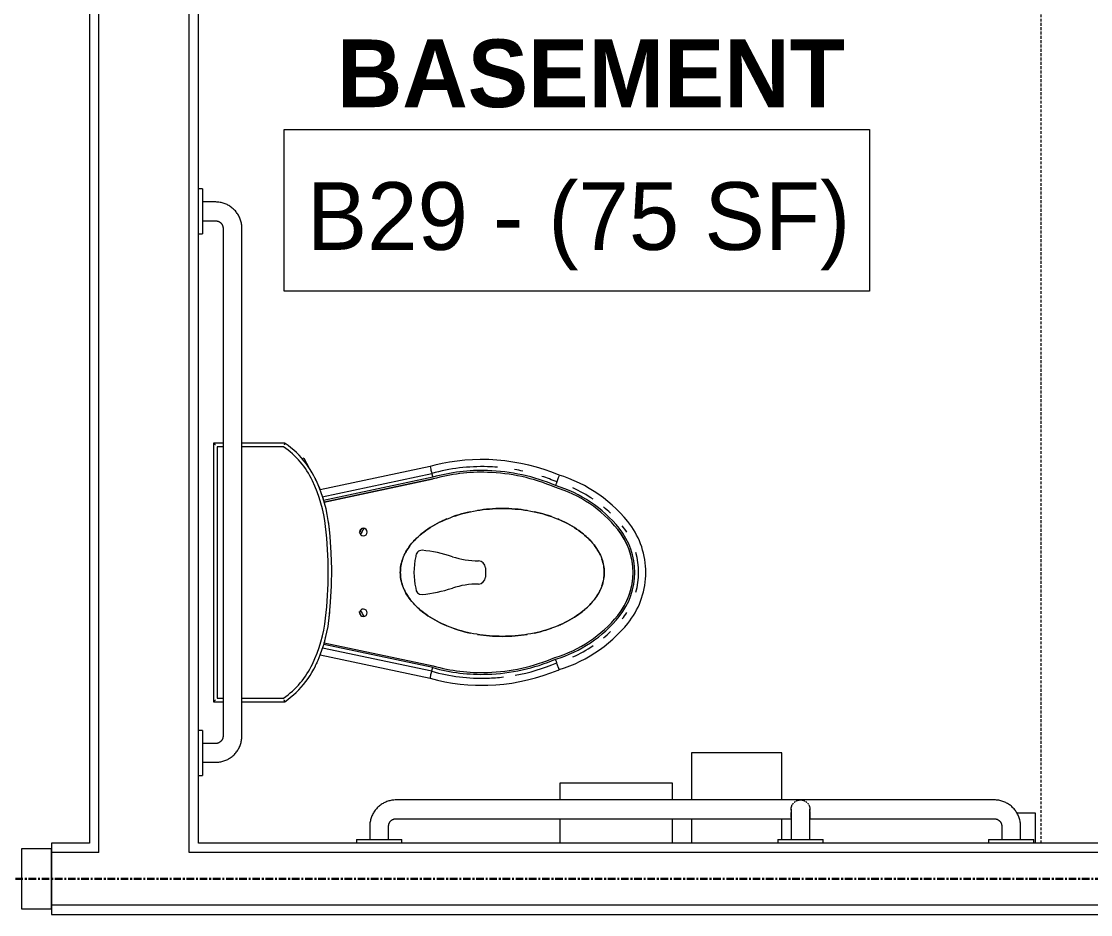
# Model space of a CAD drawing. Header units: inches. Extents: x -4101 to -1777, y 9773 to 12272.
# Drawn here: x -3015.5 to -2944.4, y 11844.8 to 11904.2 of the extents above; entities that cross this region are included whole.
import ezdxf

# ---------------------------------------------------------------- set-up
doc = ezdxf.new("R2010")
doc.units = ezdxf.units.IN
doc.header["$MEASUREMENT"] = 0
doc.linetypes.add('Grid Line 1_2_', pattern=[0.875, 0.5, -0.125, 0.125, -0.125])
doc.linetypes.add('Hidden', pattern=[0.28125, 0.1875, -0.09375])
for name, color, linetype, lineweight in [('0-1', 7, 'Continuous', 5), ('0-2', 8, 'Continuous', 9), ('A-AREA-IDEN', 2, 'Continuous', 9), ('A-GLAZ-CWMG-1', 7, 'Continuous', 9), ('A-WALL-1', 250, 'Continuous', 18), ('I-WALL-1', 7, 'Continuous', 9), ('P-SANR-FIXT-1', 7, 'Hidden', 9), ('P-SANR-FIXT-2', 7, 'Continuous', 9), ('Q-SPCQ-1', 7, 'Continuous', 9), ('S-GRID-1', 1, 'Grid Line 1_2_', 30)]:
    doc.layers.add(name, color=color, linetype=linetype, lineweight=lineweight)
doc.styles.add('Century Gothic', font='ufonts.com_century-gothic.ttf', dxfattribs={"height": 4.5})
doc.styles.add('Century Gothic_B', font='GOTHICB.TTF', dxfattribs={"height": 4.5})

# ---------------------------------------------------------------- blocks, each defined once
blk = doc.blocks.new('Plbg-Toilet Wall Mount FV-UH - _ALL_ADA-2016927-BACKGROUND - BASEMENT')
at = {"layer": 'P-SANR-FIXT-1'}
for p, q in [((42, -56), (42, 0)), ((-18, -56), (42, -56))]:
    blk.add_line(p, q, dxfattribs=at)
at = {"layer": 'P-SANR-FIXT-2'}
for p, q in [((8.593, -1), (-8.593, -1)), ((-8.593, -1), (-8.593, -1.625)), ((8.593, -1), (-8.593, -1)), ((-8.593, -1), (-8.593, -1.625)), ((8.358, -1.235), (-8.358, -1.235)), ((-8.358, -1.235), (-8.358, -1.625)), ((-8.358, -1.235), (-8.358, -1.625)), ((8.358, -1.235), (-8.358, -1.235)), ((8.358, -1.625), (8.358, -1.235)), ((8.358, -1.625), (8.358, -1.235)), ((8.593, -1.625), (8.593, -1)), ((8.593, -1.625), (8.593, -1)), ((-8.593, -2.874), (-8.593, -5.725)), ((-8.593, -2.874), (-8.593, -5.725)), ((-8.358, -2.873), (-8.358, -5.651)), ((-8.358, -2.873), (-8.358, -5.651)), ((8.358, -5.651), (8.358, -2.875)), ((8.358, -5.651), (8.358, -2.875)), ((8.593, -5.725), (8.593, -2.875)), ((8.593, -5.725), (8.593, -2.875)), ((7.601, -6.982), (6.971, -7.317)), ((7.601, -6.982), (7.552, -6.889)), ((-5.483, -8.072), (-7.037, -15.381)), ((-6.576, -15.495), (-5.032, -8.23)), ((-6.328, -15.556), (-4.789, -8.316)), ((-4.676, -8.354), (-6.213, -15.584)), ((-4.676, -8.354), (-6.213, -15.584)), ((6.213, -15.584), (4.676, -8.354)), ((4.676, -8.354), (6.213, -15.584)), ((6.328, -15.556), (4.788, -8.31)), ((5.029, -8.215), (6.576, -15.495)), ((7.037, -15.381), (5.483, -8.071)), ((5.843, -7.917), (5.569, -8.063)), ((0, -19.057), (-0.307, -19.057)), ((0.307, -19.057), (0, -19.057))]:
    blk.add_line(p, q, dxfattribs=at)
at = {"layer": 'P-SANR-FIXT-2', "flags": 128}
for points in [[(-8.593, -5.725), (-8.452, -5.923), (-8.303, -6.115), (-8.147, -6.301), (-7.983, -6.48), (-7.812, -6.653), (-7.634, -6.819), (-7.45, -6.978), (-7.259, -7.129), (-7.063, -7.272), (-6.861, -7.407), (-6.654, -7.535), (-6.442, -7.654), (-6.226, -7.764), (-6.198, -7.777)], [(6.198, -7.777), (6.415, -7.668), (6.628, -7.55), (6.836, -7.424), (7.038, -7.289), (7.235, -7.147), (7.426, -6.997), (7.611, -6.839), (7.79, -6.674), (7.962, -6.502), (8.127, -6.323), (8.284, -6.138), (8.434, -5.947), (8.576, -5.75), (8.593, -5.725)], [(-6.198, -7.777), (-5.842, -7.939), (-5.479, -8.086), (-5.11, -8.219), (-4.737, -8.337), (-4.359, -8.44), (-3.977, -8.528), (-3.593, -8.6), (-3.205, -8.657), (-3.074, -8.673)], [(3.074, -8.673), (3.462, -8.621), (3.848, -8.554), (4.231, -8.471), (4.61, -8.373), (4.985, -8.26), (5.355, -8.133), (5.72, -7.99), (6.079, -7.833), (6.198, -7.777)], [(-3.074, -8.673), (-1.984, -8.774), (-0.89, -8.831), (0.205, -8.845), (1.299, -8.815), (2.392, -8.741), (3.074, -8.673)], [(-7.037, -15.381), (-7.164, -15.874), (-7.271, -16.371), (-7.359, -16.872), (-7.426, -17.377), (-7.473, -17.883), (-7.5, -18.391), (-7.506, -18.9), (-7.5, -19.218)], [(7.5, -19.218), (7.506, -18.709), (7.492, -18.2), (7.458, -17.693), (7.403, -17.187), (7.328, -16.684), (7.233, -16.184), (7.119, -15.688), (7.037, -15.381)], [(-7.5, -19.218), (-7.472, -19.752), (-7.423, -20.284), (-7.352, -20.814), (-7.26, -21.341), (-7.148, -21.864), (-7.014, -22.381), (-6.86, -22.893), (-6.685, -23.399), (-6.491, -23.897), (-6.461, -23.968)], [(6.461, -23.968), (6.659, -23.471), (6.836, -22.966), (6.993, -22.455), (7.13, -21.938), (7.245, -21.416), (7.34, -20.89), (7.414, -20.36), (7.466, -19.828), (7.497, -19.294), (7.5, -19.218)], [(-6.461, -23.968), (-6.344, -24.324), (-6.213, -24.676), (-6.068, -25.023), (-5.909, -25.363), (-5.737, -25.697), (-5.551, -26.023), (-5.353, -26.342), (-5.142, -26.652), (-4.918, -26.954), (-4.683, -27.247), (-4.436, -27.53), (-4.179, -27.803), (-3.91, -28.066), (-3.631, -28.317), (-3.394, -28.516)], [(3.394, -28.516), (3.681, -28.274), (3.958, -28.02), (4.225, -27.756), (4.481, -27.481), (4.725, -27.196), (4.959, -26.902), (5.18, -26.598), (5.389, -26.286), (5.585, -25.966), (5.768, -25.638), (5.938, -25.303), (6.095, -24.962), (6.237, -24.615), (6.366, -24.262), (6.461, -23.968)], [(-3.394, -28.516), (-3.224, -28.648), (-3.048, -28.774), (-2.868, -28.892), (-2.683, -29.003), (-2.494, -29.107), (-2.301, -29.203), (-2.104, -29.291), (-1.904, -29.371), (-1.701, -29.443), (-1.495, -29.507), (-1.287, -29.563), (-1.076, -29.61), (-0.864, -29.649), (-0.651, -29.679), (-0.436, -29.701), (-0.221, -29.714), (-0.005, -29.718), (0.21, -29.714), (0.426, -29.701), (0.64, -29.68), (0.854, -29.65), (1.066, -29.612), (1.276, -29.565), (1.485, -29.51), (1.691, -29.446), (1.894, -29.375), (2.095, -29.295), (2.292, -29.207), (2.485, -29.112), (2.674, -29.008), (2.859, -28.898), (3.04, -28.78), (3.215, -28.655), (3.386, -28.523), (3.394, -28.516)]]:
    blk.add_lwpolyline(points, dxfattribs=at)
at = {"layer": 'P-SANR-FIXT-2'}
for centre, radius, start, end in [((-3.577, -2.294), 5.842, 215.07602, 244.44692), ((-3.577, -2.294), 5.842, 215.07602, 244.44692), ((3.577, -2.294), 5.842, 295.55308, 324.92398), ((3.577, -2.294), 5.842, 295.55308, 324.92398), ((-3.577, -2.294), 6.077, 214.3684, 214.85483), ((3.577, -2.294), 6.077, 325.143, 325.6316), ((-3.577, -2.294), 6.077, 243.73309, 244.44692), ((-1.975, 1.057), 9.791, 244.44692, 245.72855), ((-1.975, 1.057), 9.556, 244.44692, 263.55308), ((-1.975, 1.057), 9.556, 244.44692, 263.55308), ((1.975, 1.057), 9.556, 276.44692, 295.55308), ((1.975, 1.057), 9.556, 276.44692, 295.55308), ((1.975, 1.057), 9.791, 294.27145, 295.55308), ((3.577, -2.294), 6.077, 295.55308, 296.26691), ((-1.975, 1.057), 9.791, 254, 256.48891), ((0, 18.533), 27.144, 263.55308, 276.44692), ((0, 18.533), 27.144, 263.55308, 276.44692), ((1.975, 1.057), 9.791, 286, 288.48891), ((-1.975, 1.057), 9.791, 262.27145, 263.55308), ((0, 18.533), 27.379, 263.55308, 264.63067), ((0, 18.533), 27.379, 275.63022, 276.44692), ((1.975, 1.057), 9.791, 276.44692, 277.72855), ((-2.685, -10.95), 0.25, 90, 180), ((-2.685, -10.95), 0.25, 180, 270), ((-2.685, -10.95), 0.25, 0, 90), ((-2.685, -10.95), 0.25, 270, 0), ((2.685, -10.95), 0.25, 90, 180), ((2.685, -10.95), 0.25, 180, 270), ((2.685, -10.95), 0.25, 0, 90), ((2.685, -10.95), 0.25, 270, 360), ((-1.051, -14.85), 0.422, 90, 180), ((8.312, -13.822), 9.84, 186, 198), ((0, -19.079), 4.768, 77.26144, 102.73856), ((-8.312, -13.822), 9.84, 342, 354), ((1.051, -14.85), 0.422, 0, 90), ((5.213, -18.806), 12.245, 164.3129, 181.85622), ((5.213, -18.806), 11.989, 164.27371, 181.85622), ((5.213, -18.806), 11.871, 164.25519, 181.85622), ((5.213, -18.806), 11.871, 164.25519, 181.85622), ((-5.213, -18.806), 11.871, 358.14378, 15.74481), ((-5.213, -18.806), 11.871, 358.14378, 15.74481), ((-5.213, -18.806), 11.989, 358.14378, 15.72629), ((-5.213, -18.806), 12.245, 358.14378, 15.6871), ((-6.366, -18.591), 5.593, 0, 18), ((6.366, -18.591), 5.593, 162, 180), ((-0.307, -18.591), 0.466, 180, 270), ((0.307, -18.591), 0.466, 270, 360), ((5.862, -18.785), 12.895, 181.85622, 186.53555), ((5.862, -18.785), 12.639, 181.85622, 202.97954), ((5.862, -18.785), 12.521, 181.85622, 203.00894), ((5.862, -18.785), 12.521, 181.85622, 203.00894), ((-5.862, -18.785), 12.521, 336.99106, 358.14378), ((-5.862, -18.785), 12.521, 336.99106, 358.14378), ((-5.862, -18.785), 12.639, 337.02046, 358.14378), ((-5.862, -18.785), 12.895, 355.23386, 358.14378), ((5.862, -18.785), 12.895, 190.01373, 202.91792), ((-5.862, -18.785), 12.895, 347.61293, 350.10977), ((-5.862, -18.785), 12.895, 337.08208, 341.76142), ((2.517, -21.221), 8.659, 196.76557, 230.98298), ((2.517, -21.221), 8.54, 196.72255, 230.98298), ((2.517, -21.221), 8.54, 196.72255, 230.98298), ((-2.517, -21.221), 8.54, 309.01702, 343.27745), ((-2.517, -21.221), 8.54, 309.01702, 343.27745), ((-2.517, -21.221), 8.659, 309.01702, 343.23443), ((2.517, -21.221), 8.915, 204.10785, 214.14459), ((-2.517, -21.221), 8.915, 325.85541, 335.89215), ((2.517, -21.221), 8.915, 219.60702, 223.64062), ((-2.517, -21.221), 8.915, 316.35938, 320.39298), ((0, -24.327), 4.917, 230.98298, 237.11894), ((0, -24.327), 4.661, 230.98298, 309.01702), ((0.015, -24.308), 4.567, 230.98298, 269.80683), ((0, -24.327), 4.543, 230.98298, 309.01702), ((-0.015, -24.308), 4.567, 270.19317, 309.01702), ((0, -24.327), 4.917, 302.88106, 309.01702), ((0, -24.327), 4.917, 254.39319, 285.60681)]:
    blk.add_arc(centre, radius, start, end, dxfattribs=at)
for points, knots in [([(-8.593, -1), (-8.593, -1), (-8.591, -1.002), (-8.584, -1.009), (-8.577, -1.016), (-8.57, -1.023), (-8.563, -1.03), (-8.556, -1.037), (-8.546, -1.047), (-8.535, -1.058), (-8.526, -1.068), (-8.516, -1.077), (-8.499, -1.095), (-8.483, -1.111), (-8.472, -1.121)], [0, 0, 0, 0, 0.166667, 0.25, 0.333333, 0.416667, 0.458333, 0.5, 0.583333, 0.666667, 0.708333, 0.75, 0.833333, 1, 1, 1, 1]), ([(8.472, -1.121), (8.483, -1.11), (8.499, -1.095), (8.519, -1.075), (8.53, -1.063), (8.539, -1.054), (8.548, -1.045), (8.556, -1.037), (8.563, -1.03), (8.57, -1.023), (8.577, -1.016), (8.584, -1.009), (8.591, -1.002), (8.593, -1), (8.593, -1)], [-1, -1, -1, -1, -0.833333, -0.75, -0.666667, -0.625, -0.583333, -0.5, -0.458333, -0.416667, -0.333333, -0.25, -0.166667, 0, 0, 0, 0]), ([(-8.593, -5.725), (-8.593, -5.725), (-8.587, -5.723), (-8.567, -5.717), (-8.549, -5.711), (-8.533, -5.706), (-8.521, -5.702), (-8.502, -5.696), (-8.485, -5.691), (-8.472, -5.687)], [0, 0, 0, 0, 0.285714, 0.428571, 0.571429, 0.678571, 0.732143, 0.785714, 1, 1, 1, 1]), ([(8.593, -5.725), (8.593, -5.725), (8.59, -5.724), (8.573, -5.719), (8.547, -5.71), (8.524, -5.703), (8.499, -5.695), (8.481, -5.69), (8.472, -5.687)], [-1, -1, -1, -1, -0.857143, -0.571429, -0.428571, -0.285714, -0.142857, 0, 0, 0, 0]), ([(-2.068, -14.288), (-2.282, -14.482), (-2.775, -15.02), (-3.257, -15.821), (-3.507, -16.391), (-3.551, -16.496)], [-2.5925993, -2.5925993, -2.5925993, -2.5925993, -2.4166097, -2.1749488, -2.1212008, -2.1212008, -2.1212008, -2.1212008]), ([(3.551, -16.496), (3.507, -16.391), (3.257, -15.821), (2.775, -15.02), (2.282, -14.482), (2.068, -14.288)], [-4.1619845, -4.1619845, -4.1619845, -4.1619845, -4.1082365, -3.8665756, -3.690586, -3.690586, -3.690586, -3.690586]), ([(-6.576, -15.495), (-6.569, -15.496), (-6.545, -15.502), (-6.491, -15.516), (-6.442, -15.528), (-6.386, -15.542), (-6.347, -15.551), (-6.328, -15.556)], [0, 0, 0, 0, 0.333333, 0.5, 0.666667, 0.833333, 1, 1, 1, 1]), ([(6.576, -15.495), (6.569, -15.496), (6.545, -15.502), (6.491, -15.516), (6.442, -15.528), (6.386, -15.542), (6.347, -15.551), (6.328, -15.556)], [-1, -1, -1, -1, -0.666667, -0.5, -0.333333, -0.166667, 0, 0, 0, 0]), ([(-3.712, -16.919), (-3.798, -17.162), (-3.911, -17.534), (-4.001, -17.921), (-4.028, -18.048)], [-2.0511799, -2.0511799, -2.0511799, -2.0511799, -1.9332878, -1.8767298, -1.8767298, -1.8767298, -1.8767298]), ([(4.028, -18.048), (4.001, -17.921), (3.911, -17.534), (3.798, -17.162), (3.712, -16.919)], [-4.4064555, -4.4064555, -4.4064555, -4.4064555, -4.3498975, -4.2320054, -4.2320054, -4.2320054, -4.2320054]), ([(-4.118, -18.526), (-4.16, -18.789), (-4.262, -19.619), (-4.262, -20.744), (-4.16, -21.574), (-4.118, -21.837)], [-1.8063853, -1.8063853, -1.8063853, -1.8063853, -1.6916268, -1.4499658, -1.3352074, -1.3352074, -1.3352074, -1.3352074]), ([(4.118, -21.837), (4.16, -21.574), (4.262, -20.744), (4.262, -19.619), (4.16, -18.789), (4.118, -18.526)], [-4.9479779, -4.9479779, -4.9479779, -4.9479779, -4.8332195, -4.5915585, -4.4768, -4.4768, -4.4768, -4.4768]), ([(-4.028, -22.315), (-4.001, -22.442), (-3.911, -22.829), (-3.798, -23.201), (-3.712, -23.443)], [-1.2648629, -1.2648629, -1.2648629, -1.2648629, -1.2083049, -1.0904127, -1.0904127, -1.0904127, -1.0904127]), ([(3.712, -23.443), (3.798, -23.201), (3.911, -22.829), (4.001, -22.442), (4.028, -22.315)], [-5.1927726, -5.1927726, -5.1927726, -5.1927726, -5.0748804, -5.0183224, -5.0183224, -5.0183224, -5.0183224]), ([(-6.015, -23.806), (-6.008, -23.804), (-5.977, -23.792), (-5.902, -23.765), (-5.831, -23.739), (-5.793, -23.726), (-5.774, -23.719)], [-1, -1, -1, -1, -0.666667, -0.333333, -0.166667, 0, 0, 0, 0]), ([(-3.551, -23.866), (-3.507, -23.972), (-3.257, -24.541), (-2.775, -25.342), (-2.282, -25.88), (-2.068, -26.075)], [-1.0203919, -1.0203919, -1.0203919, -1.0203919, -0.9666439, -0.7249829, -0.5489933, -0.5489933, -0.5489933, -0.5489933]), ([(2.068, -26.075), (2.282, -25.88), (2.775, -25.342), (3.257, -24.541), (3.507, -23.972), (3.551, -23.866)], [-5.734192, -5.734192, -5.734192, -5.734192, -5.5582024, -5.3165414, -5.2627935, -5.2627935, -5.2627935, -5.2627935]), ([(6.015, -23.806), (6.008, -23.804), (5.977, -23.792), (5.902, -23.765), (5.831, -23.739), (5.793, -23.726), (5.774, -23.719)], [-1, -1, -1, -1, -0.666667, -0.333333, -0.166667, 0, 0, 0, 0])]:
    blk.add_open_spline(points, degree=3, knots=knots, dxfattribs=at)
for points in [[(-2.511, -10.753), (-2.651, -10.825), (-2.789, -10.903), (-2.925, -10.986)], [(-2.913, -10.833), (-2.821, -10.778), (-2.727, -10.725), (-2.631, -10.675)], [(2.925, -10.986), (2.789, -10.903), (2.651, -10.825), (2.51, -10.753)], [(2.913, -10.832), (2.82, -10.778), (2.726, -10.725), (2.631, -10.675)], [(0, -26.958), (-0.304, -26.958), (-0.912, -26.851), (-1.834, -26.341), (-2.708, -25.454), (-3.449, -24.222), (-3.983, -22.72), (-4.262, -21.047), (-4.262, -19.316), (-3.983, -17.643), (-3.449, -16.141), (-2.708, -14.909), (-1.834, -14.022), (-0.912, -13.511), (-0.304, -13.404), (0, -13.404)], [(0, -13.404), (-0.295, -13.404), (-0.59, -13.455), (-0.887, -13.56)], [(0.887, -13.56), (0.59, -13.455), (0.295, -13.404), (0, -13.404)], [(0, -13.404), (0.304, -13.404), (0.912, -13.511), (1.834, -14.022), (2.708, -14.909), (3.449, -16.141), (3.983, -17.643), (4.262, -19.316), (4.262, -21.047), (3.983, -22.72), (3.449, -24.222), (2.708, -25.454), (1.834, -26.341), (0.912, -26.851), (0.304, -26.958), (0, -26.958)], [(-1.149, -13.667), (-1.369, -13.77), (-1.59, -13.903), (-1.806, -14.069)], [(1.806, -14.069), (1.59, -13.903), (1.369, -13.77), (1.149, -13.667)], [(-7.037, -15.381), (-7.038, -15.381), (-7.037, -15.381), (-7.034, -15.382)], [(-7.034, -15.382), (-6.99, -15.393), (-6.87, -15.422), (-6.685, -15.468), (-6.576, -15.495)], [(7.034, -15.382), (6.99, -15.393), (6.87, -15.422), (6.685, -15.468), (6.576, -15.495)], [(7.037, -15.381), (7.038, -15.381), (7.037, -15.381), (7.034, -15.382)], [(-6.461, -23.967), (-6.462, -23.968), (-6.461, -23.967), (-6.458, -23.966)], [(-6.458, -23.966), (-6.416, -23.951), (-6.299, -23.909), (-6.12, -23.844), (-6.015, -23.806)], [(6.458, -23.966), (6.416, -23.951), (6.299, -23.909), (6.12, -23.844), (6.015, -23.806)], [(6.461, -23.967), (6.462, -23.968), (6.461, -23.967), (6.458, -23.966)], [(-1.806, -26.294), (-1.59, -26.46), (-1.369, -26.593), (-1.149, -26.696)], [(-0.887, -26.803), (-0.59, -26.908), (-0.295, -26.958), (0, -26.958)], [(0, -26.958), (0.295, -26.958), (0.59, -26.908), (0.887, -26.803)], [(1.149, -26.696), (1.369, -26.593), (1.59, -26.46), (1.806, -26.294)]]:
    blk.add_open_spline(points, degree=3, dxfattribs=at)
blk = doc.blocks.new('Seqm-Toilet Paper Disp-UH-3D - Seqm-Toilet Paper Disp-UH-3D-2016928-BACKGROUND - BASEMENT')
at = {"layer": 'Q-SPCQ-1'}
for p, q in [((3, 6), (-3, 6)), ((-3, 6), (-3, 2.875)), ((3, 2.875), (3, 6)), ((-3, 1.625), (-3, 0)), ((3, 0.25), (3, 1.625))]:
    blk.add_line(p, q, dxfattribs=at)
blk = doc.blocks.new('Seqm-Sanitary Napkin Disp-UH-3D - Seqm-Sanitary Napkin Disp-UH-3D-2016929-BACKGROUND - BASEMENT')
at = {"layer": 'Q-SPCQ-1'}
for p, q in [((3.75, 4), (-3.75, 4)), ((-3.75, 4), (-3.75, 2.875)), ((3.75, 2.875), (3.75, 4)), ((-3.75, 1.625), (-3.75, 0)), ((3.75, 0), (3.75, 1.625))]:
    blk.add_line(p, q, dxfattribs=at)
blk = doc.blocks.new('Seqm-Seat Cover Disp-UH-3D - Seqm-Seat Cover Disp-UH-3D-2016930-BACKGROUND - BASEMENT')
at = {"layer": 'Q-SPCQ-1'}
for p, q in [((7.875, 2), (6.641, 2)), ((7.875, 0), (7.875, 2))]:
    blk.add_line(p, q, dxfattribs=at)
blk = doc.blocks.new('Seqm-Grab Bar - 42_-2016931-BACKGROUND - BASEMENT')
at = {"layer": 'Q-SPCQ-1'}
for p, q in [((-2950.824, 11852.439), (-2990.574, 11852.439)), ((-2990.574, 11851.189), (-2964.323, 11851.189)), ((-2963.075, 11851.189), (-2950.824, 11851.189)), ((-2992.324, 11850.689), (-2992.324, 11849.814)), ((-2991.074, 11849.814), (-2991.074, 11850.689)), ((-2950.324, 11850.689), (-2950.324, 11849.814)), ((-2949.074, 11849.814), (-2949.074, 11850.689)), ((-2993.199, 11849.814), (-2993.199, 11849.564)), ((-2993.199, 11849.814), (-2991.699, 11849.814)), ((-2991.699, 11849.814), (-2990.199, 11849.814)), ((-2990.199, 11849.564), (-2990.199, 11849.814)), ((-2951.199, 11849.814), (-2951.199, 11849.564)), ((-2951.199, 11849.814), (-2949.699, 11849.814)), ((-2949.699, 11849.814), (-2948.199, 11849.814)), ((-2948.199, 11849.564), (-2948.199, 11849.814))]:
    blk.add_line(p, q, dxfattribs=at)
at = {"layer": 'Q-SPCQ-1', "flags": 128}
for points in [[(-2990.574, 11852.439), (-2990.644, 11852.438), (-2990.714, 11852.434), (-2990.783, 11852.427), (-2990.853, 11852.417), (-2990.921, 11852.405), (-2990.99, 11852.389), (-2991.057, 11852.371), (-2991.124, 11852.351), (-2991.19, 11852.327), (-2991.255, 11852.301), (-2991.319, 11852.273), (-2991.382, 11852.242), (-2991.443, 11852.208), (-2991.503, 11852.172), (-2991.562, 11852.134), (-2991.619, 11852.093), (-2991.674, 11852.05), (-2991.728, 11852.005), (-2991.779, 11851.958), (-2991.829, 11851.909), (-2991.877, 11851.857), (-2991.923, 11851.804), (-2991.966, 11851.75), (-2992.007, 11851.693), (-2992.046, 11851.635), (-2992.083, 11851.575), (-2992.117, 11851.514), (-2992.149, 11851.452), (-2992.178, 11851.388), (-2992.205, 11851.324), (-2992.229, 11851.258), (-2992.25, 11851.191), (-2992.269, 11851.124), (-2992.285, 11851.056), (-2992.298, 11850.987), (-2992.309, 11850.918), (-2992.317, 11850.848), (-2992.321, 11850.778), (-2992.324, 11850.708), (-2992.324, 11850.689)], [(-2949.074, 11850.689), (-2949.075, 11850.759), (-2949.079, 11850.829), (-2949.086, 11850.899), (-2949.096, 11850.968), (-2949.109, 11851.037), (-2949.124, 11851.105), (-2949.142, 11851.173), (-2949.163, 11851.24), (-2949.186, 11851.306), (-2949.212, 11851.371), (-2949.24, 11851.435), (-2949.271, 11851.498), (-2949.305, 11851.559), (-2949.341, 11851.619), (-2949.379, 11851.678), (-2949.42, 11851.734), (-2949.463, 11851.79), (-2949.508, 11851.843), (-2949.555, 11851.895), (-2949.604, 11851.945), (-2949.656, 11851.993), (-2949.709, 11852.038), (-2949.764, 11852.082), (-2949.82, 11852.123), (-2949.878, 11852.162), (-2949.938, 11852.199), (-2949.999, 11852.233), (-2950.061, 11852.265), (-2950.125, 11852.294), (-2950.19, 11852.32), (-2950.255, 11852.345), (-2950.322, 11852.366), (-2950.389, 11852.385), (-2950.458, 11852.401), (-2950.526, 11852.414), (-2950.595, 11852.424), (-2950.665, 11852.432), (-2950.735, 11852.437), (-2950.805, 11852.439), (-2950.824, 11852.439)], [(-2991.074, 11850.689), (-2991.073, 11850.709), (-2991.072, 11850.729), (-2991.07, 11850.749), (-2991.067, 11850.769), (-2991.064, 11850.789), (-2991.059, 11850.808), (-2991.054, 11850.828), (-2991.048, 11850.847), (-2991.042, 11850.866), (-2991.034, 11850.884), (-2991.026, 11850.902), (-2991.017, 11850.92), (-2991.008, 11850.938), (-2990.997, 11850.955), (-2990.986, 11850.972), (-2990.975, 11850.988), (-2990.963, 11851.004), (-2990.95, 11851.019), (-2990.936, 11851.034), (-2990.922, 11851.048), (-2990.907, 11851.062), (-2990.892, 11851.075), (-2990.877, 11851.087), (-2990.86, 11851.099), (-2990.844, 11851.11), (-2990.827, 11851.121), (-2990.809, 11851.13), (-2990.792, 11851.139), (-2990.773, 11851.148), (-2990.755, 11851.155), (-2990.736, 11851.162), (-2990.717, 11851.168), (-2990.698, 11851.174), (-2990.678, 11851.178), (-2990.659, 11851.182), (-2990.639, 11851.185), (-2990.619, 11851.187), (-2990.599, 11851.189), (-2990.579, 11851.189), (-2990.574, 11851.189)], [(-2950.824, 11851.189), (-2950.804, 11851.189), (-2950.784, 11851.188), (-2950.764, 11851.186), (-2950.744, 11851.183), (-2950.724, 11851.179), (-2950.705, 11851.175), (-2950.686, 11851.17), (-2950.666, 11851.164), (-2950.648, 11851.157), (-2950.629, 11851.15), (-2950.611, 11851.142), (-2950.593, 11851.133), (-2950.575, 11851.123), (-2950.558, 11851.113), (-2950.541, 11851.102), (-2950.525, 11851.09), (-2950.509, 11851.078), (-2950.494, 11851.065), (-2950.479, 11851.052), (-2950.465, 11851.038), (-2950.451, 11851.023), (-2950.438, 11851.008), (-2950.426, 11850.992), (-2950.414, 11850.976), (-2950.403, 11850.96), (-2950.393, 11850.943), (-2950.383, 11850.925), (-2950.374, 11850.907), (-2950.365, 11850.889), (-2950.358, 11850.871), (-2950.351, 11850.852), (-2950.345, 11850.833), (-2950.339, 11850.813), (-2950.335, 11850.794), (-2950.331, 11850.774), (-2950.328, 11850.755), (-2950.326, 11850.735), (-2950.324, 11850.715), (-2950.324, 11850.695), (-2950.324, 11850.689)]]:
    blk.add_lwpolyline(points, dxfattribs=at)
blk = doc.blocks.new('Seqm-Grab Bar - 18_-2016940-BACKGROUND - BASEMENT')
at = {"layer": 'Q-SPCQ-1'}
for p, q in [((-2963.148, 11852.109), (-2963.136, 11852.087)), ((-2964.324, 11850.689), (-2964.324, 11849.814)), ((-2963.074, 11849.814), (-2963.074, 11850.689)), ((-2965.199, 11849.814), (-2965.199, 11849.564)), ((-2965.199, 11849.814), (-2963.699, 11849.814)), ((-2963.699, 11849.814), (-2962.199, 11849.814)), ((-2962.199, 11849.564), (-2962.199, 11849.814))]:
    blk.add_line(p, q, dxfattribs=at)
at = {"layer": 'Q-SPCQ-1', "flags": 128}
for points in [[(-2964.324, 11851.814), (-2964.323, 11851.839), (-2964.322, 11851.864), (-2964.319, 11851.889), (-2964.316, 11851.914), (-2964.311, 11851.939), (-2964.306, 11851.963), (-2964.299, 11851.987), (-2964.292, 11852.011), (-2964.284, 11852.035), (-2964.274, 11852.058), (-2964.264, 11852.081), (-2964.253, 11852.103)], [(-2964.324, 11851.767), (-2964.324, 11851.779), (-2964.324, 11851.789), (-2964.324, 11851.798), (-2964.324, 11851.805), (-2964.324, 11851.81), (-2964.324, 11851.813), (-2964.324, 11851.814), (-2964.324, 11851.814)], [(-2964.324, 11851.814), (-2964.324, 11851.813), (-2964.324, 11851.811), (-2964.324, 11851.806), (-2964.324, 11851.8), (-2964.324, 11851.792), (-2964.324, 11851.782), (-2964.324, 11851.771), (-2964.324, 11851.757), (-2964.324, 11851.742), (-2964.324, 11851.726), (-2964.324, 11851.707), (-2964.324, 11851.687), (-2964.324, 11851.666), (-2964.324, 11851.643), (-2964.324, 11851.618), (-2964.324, 11851.592), (-2964.324, 11851.564), (-2964.324, 11851.535), (-2964.324, 11851.505), (-2964.324, 11851.473), (-2964.324, 11851.44), (-2964.324, 11851.406), (-2964.324, 11851.371), (-2964.324, 11851.335), (-2964.324, 11851.297), (-2964.324, 11851.259), (-2964.324, 11851.22), (-2964.324, 11851.18), (-2964.324, 11851.139), (-2964.324, 11851.097), (-2964.324, 11851.055), (-2964.324, 11851.012), (-2964.324, 11850.969), (-2964.324, 11850.925), (-2964.324, 11850.881), (-2964.324, 11850.836), (-2964.324, 11850.791), (-2964.324, 11850.747), (-2964.324, 11850.702), (-2964.324, 11850.689)], [(-2964.228, 11852.146), (-2964.215, 11852.167), (-2964.2, 11852.188), (-2964.185, 11852.207), (-2964.169, 11852.227)], [(-2964.116, 11852.28), (-2964.097, 11852.296), (-2964.077, 11852.312), (-2964.057, 11852.326), (-2964.036, 11852.34)], [(-2963.993, 11852.366), (-2963.971, 11852.377), (-2963.948, 11852.387), (-2963.925, 11852.397), (-2963.902, 11852.406), (-2963.878, 11852.413), (-2963.854, 11852.42), (-2963.83, 11852.426), (-2963.805, 11852.43), (-2963.78, 11852.434), (-2963.755, 11852.437), (-2963.73, 11852.439), (-2963.705, 11852.439)], [(-2963.699, 11852.439), (-2963.674, 11852.439), (-2963.649, 11852.437), (-2963.624, 11852.435), (-2963.599, 11852.431), (-2963.575, 11852.427), (-2963.55, 11852.421), (-2963.526, 11852.415), (-2963.502, 11852.408), (-2963.479, 11852.399), (-2963.455, 11852.39), (-2963.433, 11852.38), (-2963.41, 11852.369)], [(-2963.367, 11852.344), (-2963.346, 11852.33), (-2963.325, 11852.316), (-2963.306, 11852.3), (-2963.287, 11852.284)], [(-2963.233, 11852.232), (-2963.217, 11852.213), (-2963.201, 11852.193), (-2963.187, 11852.173), (-2963.173, 11852.152)], [(-2963.127, 11852.066), (-2963.126, 11852.064), (-2963.116, 11852.041), (-2963.108, 11852.017), (-2963.1, 11851.994), (-2963.093, 11851.97), (-2963.088, 11851.945), (-2963.083, 11851.921), (-2963.079, 11851.896), (-2963.076, 11851.871), (-2963.075, 11851.846), (-2963.074, 11851.821), (-2963.074, 11851.814)], [(-2963.074, 11851.814), (-2963.074, 11851.813), (-2963.074, 11851.811), (-2963.074, 11851.806), (-2963.074, 11851.8), (-2963.074, 11851.792), (-2963.074, 11851.782), (-2963.074, 11851.771), (-2963.074, 11851.757), (-2963.074, 11851.742), (-2963.074, 11851.726)], [(-2963.074, 11850.689), (-2963.074, 11850.734), (-2963.074, 11850.779), (-2963.074, 11850.824), (-2963.074, 11850.869), (-2963.074, 11850.913), (-2963.074, 11850.957), (-2963.074, 11851), (-2963.074, 11851.043), (-2963.074, 11851.086), (-2963.074, 11851.127), (-2963.074, 11851.169), (-2963.074, 11851.209), (-2963.074, 11851.248), (-2963.074, 11851.287), (-2963.074, 11851.325), (-2963.074, 11851.361), (-2963.074, 11851.397), (-2963.074, 11851.431), (-2963.074, 11851.464), (-2963.074, 11851.496), (-2963.074, 11851.527), (-2963.074, 11851.556), (-2963.074, 11851.584), (-2963.074, 11851.611), (-2963.074, 11851.636), (-2963.074, 11851.66), (-2963.074, 11851.682), (-2963.074, 11851.702), (-2963.074, 11851.721), (-2963.074, 11851.738), (-2963.074, 11851.753), (-2963.074, 11851.767), (-2963.074, 11851.779), (-2963.074, 11851.789), (-2963.074, 11851.798), (-2963.074, 11851.805), (-2963.074, 11851.81), (-2963.074, 11851.813), (-2963.074, 11851.814), (-2963.074, 11851.814)], [(-2964.324, 11851.26), (-2964.324, 11851.287), (-2964.324, 11851.325), (-2964.324, 11851.361), (-2964.324, 11851.397), (-2964.324, 11851.431), (-2964.324, 11851.464), (-2964.324, 11851.496), (-2964.324, 11851.527), (-2964.324, 11851.556), (-2964.324, 11851.584), (-2964.324, 11851.611)], [(-2963.074, 11851.666), (-2963.074, 11851.643), (-2963.074, 11851.618), (-2963.074, 11851.592), (-2963.074, 11851.564), (-2963.074, 11851.535), (-2963.074, 11851.505), (-2963.074, 11851.473), (-2963.074, 11851.44), (-2963.074, 11851.406), (-2963.074, 11851.371), (-2963.074, 11851.335), (-2963.074, 11851.297), (-2963.074, 11851.259), (-2963.074, 11851.22)]]:
    blk.add_lwpolyline(points, dxfattribs=at)
blk = doc.blocks.new('Seqm-Grab Bar - 36_-2016949-BACKGROUND - BASEMENT')
at = {"layer": 'Q-SPCQ-1'}
for p, q in [((-3003.449, 11893.064), (-3003.699, 11893.064)), ((-3003.449, 11893.064), (-3003.449, 11891.564)), ((-3002.574, 11892.189), (-3003.449, 11892.189)), ((-3003.449, 11891.564), (-3003.449, 11890.064)), ((-3003.449, 11890.939), (-3002.574, 11890.939)), ((-3002.074, 11890.439), (-3002.074, 11856.689)), ((-3000.824, 11856.689), (-3000.824, 11890.439)), ((-3003.699, 11890.064), (-3003.449, 11890.064)), ((-3003.449, 11857.064), (-3003.699, 11857.064)), ((-3003.449, 11857.064), (-3003.449, 11855.564)), ((-3002.574, 11856.189), (-3003.449, 11856.189)), ((-3003.449, 11855.564), (-3003.449, 11854.064)), ((-3003.449, 11854.939), (-3002.574, 11854.939)), ((-3003.699, 11854.064), (-3003.449, 11854.064))]:
    blk.add_line(p, q, dxfattribs=at)
at = {"layer": 'Q-SPCQ-1', "flags": 128}
for points in [[(-3000.824, 11890.439), (-3000.825, 11890.509), (-3000.829, 11890.579), (-3000.836, 11890.649), (-3000.846, 11890.718), (-3000.859, 11890.787), (-3000.874, 11890.855), (-3000.892, 11890.923), (-3000.913, 11890.99), (-3000.936, 11891.056), (-3000.962, 11891.121), (-3000.99, 11891.185), (-3001.021, 11891.248), (-3001.055, 11891.309), (-3001.091, 11891.369), (-3001.129, 11891.428), (-3001.17, 11891.484), (-3001.213, 11891.54), (-3001.258, 11891.593), (-3001.305, 11891.645), (-3001.354, 11891.695), (-3001.406, 11891.743), (-3001.459, 11891.788), (-3001.514, 11891.832), (-3001.57, 11891.873), (-3001.628, 11891.912), (-3001.688, 11891.949), (-3001.749, 11891.983), (-3001.811, 11892.015), (-3001.875, 11892.044), (-3001.94, 11892.07), (-3002.005, 11892.095), (-3002.072, 11892.116), (-3002.139, 11892.135), (-3002.208, 11892.151), (-3002.276, 11892.164), (-3002.345, 11892.174), (-3002.415, 11892.182), (-3002.485, 11892.187), (-3002.555, 11892.189), (-3002.574, 11892.189)], [(-3002.574, 11890.939), (-3002.554, 11890.939), (-3002.534, 11890.938), (-3002.514, 11890.936), (-3002.494, 11890.933), (-3002.474, 11890.929), (-3002.455, 11890.925), (-3002.436, 11890.92), (-3002.416, 11890.914), (-3002.398, 11890.907), (-3002.379, 11890.9), (-3002.361, 11890.892), (-3002.343, 11890.883), (-3002.325, 11890.873), (-3002.308, 11890.863), (-3002.291, 11890.852), (-3002.275, 11890.84), (-3002.259, 11890.828), (-3002.244, 11890.815), (-3002.229, 11890.802), (-3002.215, 11890.788), (-3002.201, 11890.773), (-3002.188, 11890.758), (-3002.176, 11890.742), (-3002.164, 11890.726), (-3002.153, 11890.71), (-3002.143, 11890.693), (-3002.133, 11890.675), (-3002.124, 11890.657), (-3002.115, 11890.639), (-3002.108, 11890.621), (-3002.101, 11890.602), (-3002.095, 11890.583), (-3002.089, 11890.563), (-3002.085, 11890.544), (-3002.081, 11890.524), (-3002.078, 11890.505), (-3002.076, 11890.485), (-3002.074, 11890.465), (-3002.074, 11890.445), (-3002.074, 11890.439)], [(-3002.574, 11854.939), (-3002.504, 11854.941), (-3002.434, 11854.945), (-3002.364, 11854.952), (-3002.295, 11854.962), (-3002.226, 11854.974), (-3002.158, 11854.99), (-3002.09, 11855.008), (-3002.023, 11855.028), (-3001.957, 11855.052), (-3001.892, 11855.078), (-3001.828, 11855.106), (-3001.766, 11855.137), (-3001.704, 11855.171), (-3001.644, 11855.207), (-3001.586, 11855.245), (-3001.529, 11855.286), (-3001.473, 11855.329), (-3001.42, 11855.374), (-3001.368, 11855.421), (-3001.318, 11855.47), (-3001.271, 11855.521), (-3001.225, 11855.574), (-3001.181, 11855.629), (-3001.14, 11855.686), (-3001.101, 11855.744), (-3001.065, 11855.804), (-3001.03, 11855.865), (-3000.999, 11855.927), (-3000.969, 11855.991), (-3000.943, 11856.055), (-3000.919, 11856.121), (-3000.897, 11856.188), (-3000.878, 11856.255), (-3000.862, 11856.323), (-3000.849, 11856.392), (-3000.839, 11856.461), (-3000.831, 11856.531), (-3000.826, 11856.601), (-3000.824, 11856.671), (-3000.824, 11856.689)], [(-3002.074, 11856.689), (-3002.074, 11856.669), (-3002.075, 11856.649), (-3002.077, 11856.63), (-3002.08, 11856.61), (-3002.084, 11856.59), (-3002.088, 11856.571), (-3002.093, 11856.551), (-3002.099, 11856.532), (-3002.106, 11856.513), (-3002.113, 11856.495), (-3002.121, 11856.476), (-3002.13, 11856.459), (-3002.14, 11856.441), (-3002.15, 11856.424), (-3002.161, 11856.407), (-3002.173, 11856.391), (-3002.185, 11856.375), (-3002.198, 11856.36), (-3002.211, 11856.345), (-3002.225, 11856.331), (-3002.24, 11856.317), (-3002.255, 11856.304), (-3002.271, 11856.292), (-3002.287, 11856.28), (-3002.304, 11856.269), (-3002.321, 11856.258), (-3002.338, 11856.248), (-3002.356, 11856.239), (-3002.374, 11856.231), (-3002.393, 11856.223), (-3002.411, 11856.217), (-3002.43, 11856.21), (-3002.45, 11856.205), (-3002.469, 11856.2), (-3002.489, 11856.197), (-3002.509, 11856.194), (-3002.528, 11856.191), (-3002.548, 11856.19), (-3002.568, 11856.189), (-3002.574, 11856.189)]]:
    blk.add_lwpolyline(points, dxfattribs=at)
blk = doc.blocks.new('Rectangular Mullion - 2_ x 4_ - INTERIOR-2393392-BACKGROUND - BASEMENT')
at = {"layer": 'A-GLAZ-CWMG-1'}
for p, q in [((-2, 2), (0, 2)), ((-2, -2), (-2, 2)), ((0, 2), (0, -2)), ((0, -2), (-2, -2))]:
    blk.add_line(p, q, dxfattribs=at)
blk = doc.blocks.new('CTR - 1st Phase - Common Walls_rvt-1-BACKGROUND - BASEMENT')
at = {"layer": 'A-WALL-1'}
for p, q in [((-3010.324, 11848.939), (-3010.324, 11956.002)), ((-3004.324, 11848.939), (-3004.324, 11956.002)), ((-3010.949, 11848.939), (-3013.477, 11848.939)), ((-3010.324, 11848.939), (-3010.949, 11848.939)), ((-3003.699, 11848.939), (-3004.324, 11848.939)), ((-2930.074, 11848.939), (-3003.699, 11848.939)), ((-3010.949, 11845.439), (-3013.477, 11845.439)), ((-3010.324, 11845.439), (-3010.949, 11845.439)), ((-3004.324, 11845.439), (-3010.324, 11845.439)), ((-3003.699, 11845.439), (-3004.324, 11845.439)), ((-2926.574, 11845.439), (-3003.699, 11845.439))]:
    blk.add_line(p, q, dxfattribs=at)
at = {"layer": 'I-WALL-1'}
for p, q in [((-3010.949, 11956.002), (-3010.949, 11849.564)), ((-3003.699, 11849.564), (-3003.699, 11956.002)), ((-3010.949, 11849.564), (-3013.477, 11849.564)), ((-3013.477, 11849.564), (-3013.477, 11844.814)), ((-2930.699, 11849.564), (-3003.699, 11849.564)), ((-3013.477, 11844.814), (-3010.949, 11844.814)), ((-3010.949, 11844.814), (-3010.324, 11844.814)), ((-3010.324, 11844.814), (-3003.699, 11844.814)), ((-3003.699, 11844.814), (-2925.949, 11844.814))]:
    blk.add_line(p, q, dxfattribs=at)
at = {"layer": '0-2', "rotation": 89.99999999999834}
blk.add_blockref('Plbg-Toilet Wall Mount FV-UH - _ALL_ADA-2016927-BACKGROUND - BASEMENT', (-3003.699, 11867.564), dxfattribs=at)
at = {"layer": '0-2'}
for name, p in [('Seqm-Grab Bar - 36_-2016949-BACKGROUND - BASEMENT', (0, 0)), ('Seqm-Toilet Paper Disp-UH-3D - Seqm-Toilet Paper Disp-UH-3D-2016928-BACKGROUND - BASEMENT', (-2967.949, 11849.564)), ('Seqm-Sanitary Napkin Disp-UH-3D - Seqm-Sanitary Napkin Disp-UH-3D-2016929-BACKGROUND - BASEMENT', (-2975.949, 11849.564)), ('Seqm-Grab Bar - 42_-2016931-BACKGROUND - BASEMENT', (0, 0)), ('Seqm-Grab Bar - 18_-2016940-BACKGROUND - BASEMENT', (0, 0)), ('Seqm-Seat Cover Disp-UH-3D - Seqm-Seat Cover Disp-UH-3D-2016930-BACKGROUND - BASEMENT', (-2955.949, 11849.564))]:
    blk.add_blockref(name, p, dxfattribs=at)
at = {"layer": '0-2', "extrusion": (0, 0, -1), "rotation": 180}
blk.add_blockref('Rectangular Mullion - 2_ x 4_ - INTERIOR-2393392-BACKGROUND - BASEMENT', (3013.477, 11847.189), dxfattribs=at)
blk = doc.blocks.new('CTR - 1st Phase - Structure_rvt-1-BACKGROUND - BASEMENT')
at = {"layer": 'S-GRID-1'}
blk.add_line((-1777.245, 11847.189), (-4076.95, 11847.189), dxfattribs=at)

msp = doc.modelspace()

# ---------------------------------------------------------------- linework, layer by layer
at = {"layer": 'A-AREA-IDEN', "flags": 128}
msp.add_lwpolyline([(-2998.01, 11897.006), (-2959.123, 11897.006), (-2959.123, 11886.258), (-2998.01, 11886.258)], close=True, dxfattribs=at)

# ---------------------------------------------------------------- block references
at = {"layer": '0-1'}
for name in ['CTR - 1st Phase - Structure_rvt-1-BACKGROUND - BASEMENT', 'CTR - 1st Phase - Common Walls_rvt-1-BACKGROUND - BASEMENT']:
    msp.add_blockref(name, (0, 0), dxfattribs=at)

# ---------------------------------------------------------------- texts
at = {"layer": 'A-AREA-IDEN', "char_height": 4.5, "attachment_point": 1}
for s, insert, width, style in [('BASEMENT', (-2994.507, 11902.992), 38.481, 'Century Gothic_B'), ('B29 - (75 SF)', (-2996.51, 11893.506), 43.329, 'Century Gothic')]:
    msp.add_mtext(s, dxfattribs=dict(at, insert=insert, width=width, style=style))

doc.saveas('drawing.dxf')
